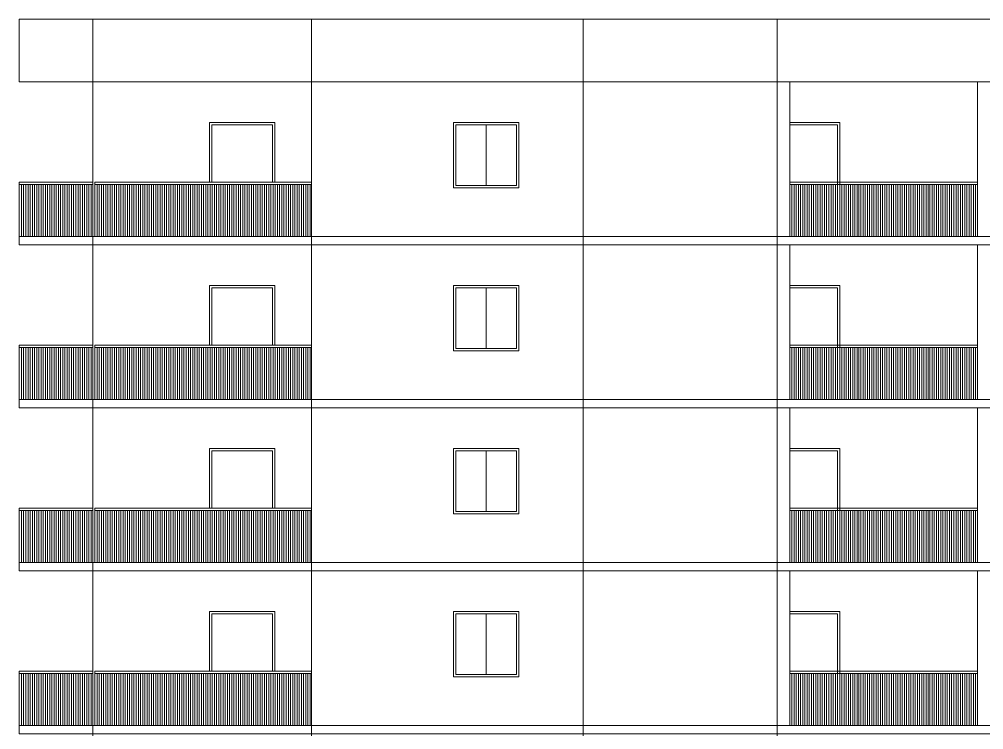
# Model space of a CAD drawing. Header units: inches. Extents: x 1090 to 1325, y 2 to 154.
# Drawn here: x 1099.85 to 1117.6, y 49.9 to 62.97 of the extents above; entities that cross this region are included whole.
import ezdxf

# ---------------------------------------------------------------- set-up
doc = ezdxf.new("R2010")
doc.units = ezdxf.units.IN
doc.header["$MEASUREMENT"] = 0
doc.layers.add('elev 1', color=252, linetype='Continuous', lineweight=9)

msp = doc.modelspace()

# ---------------------------------------------------------------- linework, layer by layer
at = {"layer": 'elev 1'}
for p, q in [((1099.853, 61.971), (1099.853, 62.971)), ((1101.203, 22.971), (1101.203, 62.971)), ((1105.228, 62.971), (1105.228, 22.821)), ((1110.228, 22.971), (1110.228, 62.971)), ((1113.798, 22.971), (1113.798, 62.971)), ((1113.798, 61.821), (1113.798, 58.971)), ((1114.028, 61.821), (1114.028, 58.971)), ((1117.483, 61.821), (1117.483, 58.971)), ((1108.443, 61.031), (1108.443, 59.911)), ((1099.853, 58.971), (1099.853, 59.971)), ((1099.853, 59.971), (1101.203, 59.971)), ((1099.853, 59.931), (1101.203, 59.931)), ((1099.893, 58.971), (1099.893, 59.931)), ((1099.933, 58.971), (1099.933, 59.931)), ((1099.973, 58.971), (1099.973, 59.931)), ((1100.013, 58.971), (1100.013, 59.931)), ((1100.053, 58.971), (1100.053, 59.931)), ((1100.093, 58.971), (1100.093, 59.931)), ((1100.133, 58.971), (1100.133, 59.931)), ((1100.173, 58.971), (1100.173, 59.931)), ((1100.213, 58.971), (1100.213, 59.931)), ((1100.253, 58.971), (1100.253, 59.931)), ((1100.293, 58.971), (1100.293, 59.931)), ((1100.333, 58.971), (1100.333, 59.931)), ((1100.373, 58.971), (1100.373, 59.931)), ((1100.413, 58.971), (1100.413, 59.931)), ((1100.453, 58.971), (1100.453, 59.931)), ((1100.493, 58.971), (1100.493, 59.931)), ((1100.533, 58.971), (1100.533, 59.931)), ((1100.573, 58.971), (1100.573, 59.931)), ((1100.613, 58.971), (1100.613, 59.931)), ((1100.653, 58.971), (1100.653, 59.931)), ((1100.693, 58.971), (1100.693, 59.931)), ((1100.733, 58.971), (1100.733, 59.931)), ((1100.773, 58.971), (1100.773, 59.931)), ((1100.813, 58.971), (1100.813, 59.931)), ((1100.853, 58.971), (1100.853, 59.931)), ((1100.893, 58.971), (1100.893, 59.931)), ((1100.933, 58.971), (1100.933, 59.931)), ((1100.973, 58.971), (1100.973, 59.931)), ((1101.013, 58.971), (1101.013, 59.931)), ((1101.053, 58.971), (1101.053, 59.931)), ((1101.093, 58.971), (1101.093, 59.931)), ((1101.133, 58.971), (1101.133, 59.931)), ((1101.173, 58.971), (1101.173, 59.931)), ((1101.243, 59.971), (1105.228, 59.971)), ((1101.243, 58.971), (1101.243, 59.971)), ((1101.243, 59.931), (1105.228, 59.931)), ((1101.283, 58.971), (1101.283, 59.931)), ((1101.323, 58.971), (1101.323, 59.931)), ((1101.363, 58.971), (1101.363, 59.931)), ((1101.403, 58.971), (1101.403, 59.931)), ((1101.443, 58.971), (1101.443, 59.931)), ((1101.483, 58.971), (1101.483, 59.931)), ((1101.523, 58.971), (1101.523, 59.931)), ((1101.563, 58.971), (1101.563, 59.931)), ((1101.603, 58.971), (1101.603, 59.931)), ((1101.643, 58.971), (1101.643, 59.931)), ((1101.683, 58.971), (1101.683, 59.931)), ((1101.723, 58.971), (1101.723, 59.931)), ((1101.763, 58.971), (1101.763, 59.931)), ((1101.803, 58.971), (1101.803, 59.931)), ((1101.843, 58.971), (1101.843, 59.931)), ((1101.883, 58.971), (1101.883, 59.931)), ((1101.923, 58.971), (1101.923, 59.931)), ((1101.963, 58.971), (1101.963, 59.931)), ((1102.003, 58.971), (1102.003, 59.931)), ((1102.043, 58.971), (1102.043, 59.931)), ((1102.083, 58.971), (1102.083, 59.931)), ((1102.123, 58.971), (1102.123, 59.931)), ((1102.163, 58.971), (1102.163, 59.931)), ((1102.203, 58.971), (1102.203, 59.931)), ((1102.243, 58.971), (1102.243, 59.931)), ((1102.283, 58.971), (1102.283, 59.931)), ((1102.323, 58.971), (1102.323, 59.931)), ((1102.363, 58.971), (1102.363, 59.931)), ((1102.403, 58.971), (1102.403, 59.931)), ((1102.443, 58.971), (1102.443, 59.931)), ((1102.483, 58.971), (1102.483, 59.931)), ((1102.523, 58.971), (1102.523, 59.931)), ((1102.563, 58.971), (1102.563, 59.931)), ((1102.603, 58.971), (1102.603, 59.931)), ((1102.643, 58.971), (1102.643, 59.931)), ((1102.683, 58.971), (1102.683, 59.931)), ((1102.723, 58.971), (1102.723, 59.931)), ((1102.763, 58.971), (1102.763, 59.931)), ((1102.803, 58.971), (1102.803, 59.931)), ((1102.843, 58.971), (1102.843, 59.931)), ((1102.883, 58.971), (1102.883, 59.931)), ((1102.923, 58.971), (1102.923, 59.931)), ((1102.963, 58.971), (1102.963, 59.931)), ((1103.003, 58.971), (1103.003, 59.931)), ((1103.043, 58.971), (1103.043, 59.931)), ((1103.083, 58.971), (1103.083, 59.931)), ((1103.123, 58.971), (1103.123, 59.931)), ((1103.163, 58.971), (1103.163, 59.931)), ((1103.203, 58.971), (1103.203, 59.931)), ((1103.243, 58.971), (1103.243, 59.931)), ((1103.283, 58.971), (1103.283, 59.931)), ((1103.323, 58.971), (1103.323, 59.931)), ((1103.363, 58.971), (1103.363, 59.931)), ((1103.403, 58.971), (1103.403, 59.931)), ((1103.443, 58.971), (1103.443, 59.931)), ((1103.483, 58.971), (1103.483, 59.931)), ((1103.523, 58.971), (1103.523, 59.931)), ((1103.563, 58.971), (1103.563, 59.931)), ((1103.603, 58.971), (1103.603, 59.931)), ((1103.643, 58.971), (1103.643, 59.931)), ((1103.683, 58.971), (1103.683, 59.931)), ((1103.723, 58.971), (1103.723, 59.931)), ((1103.763, 58.971), (1103.763, 59.931)), ((1103.803, 58.971), (1103.803, 59.931)), ((1103.843, 58.971), (1103.843, 59.931)), ((1103.883, 58.971), (1103.883, 59.931)), ((1103.923, 58.971), (1103.923, 59.931)), ((1103.963, 58.971), (1103.963, 59.931)), ((1104.003, 58.971), (1104.003, 59.931)), ((1104.043, 58.971), (1104.043, 59.931)), ((1104.083, 58.971), (1104.083, 59.931)), ((1104.123, 58.971), (1104.123, 59.931)), ((1104.163, 58.971), (1104.163, 59.931)), ((1104.203, 58.971), (1104.203, 59.931)), ((1104.243, 58.971), (1104.243, 59.931)), ((1104.283, 58.971), (1104.283, 59.931)), ((1104.323, 58.971), (1104.323, 59.931)), ((1104.363, 58.971), (1104.363, 59.931)), ((1104.403, 58.971), (1104.403, 59.931)), ((1104.443, 58.971), (1104.443, 59.931)), ((1104.483, 58.971), (1104.483, 59.931)), ((1104.523, 58.971), (1104.523, 59.931)), ((1104.563, 58.971), (1104.563, 59.931)), ((1104.603, 58.971), (1104.603, 59.931)), ((1104.643, 58.971), (1104.643, 59.931)), ((1104.683, 58.971), (1104.683, 59.931)), ((1104.723, 58.971), (1104.723, 59.931)), ((1104.763, 58.971), (1104.763, 59.931)), ((1104.803, 58.971), (1104.803, 59.931)), ((1104.843, 58.971), (1104.843, 59.931)), ((1104.883, 58.971), (1104.883, 59.931)), ((1104.923, 58.971), (1104.923, 59.931)), ((1104.963, 58.971), (1104.963, 59.931)), ((1105.003, 58.971), (1105.003, 59.931)), ((1105.043, 58.971), (1105.043, 59.931)), ((1105.083, 58.971), (1105.083, 59.931)), ((1105.123, 58.971), (1105.123, 59.931)), ((1105.163, 58.971), (1105.163, 59.931)), ((1105.203, 58.971), (1105.203, 59.931)), ((1114.028, 59.971), (1117.483, 59.971)), ((1114.028, 59.931), (1117.483, 59.931)), ((1114.028, 58.971), (1114.028, 59.931)), ((1114.068, 58.971), (1114.068, 59.931)), ((1114.108, 58.971), (1114.108, 59.931)), ((1114.148, 58.971), (1114.148, 59.931)), ((1114.188, 58.971), (1114.188, 59.931)), ((1114.228, 58.971), (1114.228, 59.931)), ((1114.268, 58.971), (1114.268, 59.931)), ((1114.308, 58.971), (1114.308, 59.931)), ((1114.348, 58.971), (1114.348, 59.931)), ((1114.388, 58.971), (1114.388, 59.931)), ((1114.428, 58.971), (1114.428, 59.931)), ((1114.468, 58.971), (1114.468, 59.931)), ((1114.508, 58.971), (1114.508, 59.931)), ((1114.548, 58.971), (1114.548, 59.931)), ((1114.588, 58.971), (1114.588, 59.931)), ((1114.628, 58.971), (1114.628, 59.931)), ((1114.668, 58.971), (1114.668, 59.931)), ((1114.708, 58.971), (1114.708, 59.931)), ((1114.748, 58.971), (1114.748, 59.931)), ((1114.788, 58.971), (1114.788, 59.931)), ((1114.828, 58.971), (1114.828, 59.931)), ((1114.868, 58.971), (1114.868, 59.931)), ((1114.908, 58.971), (1114.908, 59.931)), ((1114.948, 58.971), (1114.948, 59.931)), ((1114.988, 58.971), (1114.988, 59.931)), ((1115.028, 58.971), (1115.028, 59.931)), ((1115.068, 58.971), (1115.068, 59.931)), ((1115.108, 58.971), (1115.108, 59.931)), ((1115.148, 58.971), (1115.148, 59.931)), ((1115.188, 58.971), (1115.188, 59.931)), ((1115.228, 58.971), (1115.228, 59.931)), ((1115.268, 58.971), (1115.268, 59.931)), ((1115.298, 58.971), (1115.298, 59.931)), ((1115.338, 58.971), (1115.338, 59.931)), ((1115.378, 58.971), (1115.378, 59.931)), ((1115.418, 58.971), (1115.418, 59.931)), ((1115.458, 58.971), (1115.458, 59.931)), ((1115.498, 58.971), (1115.498, 59.931)), ((1115.538, 58.971), (1115.538, 59.931)), ((1115.578, 58.971), (1115.578, 59.931)), ((1115.618, 58.971), (1115.618, 59.931)), ((1115.658, 58.971), (1115.658, 59.931)), ((1115.698, 58.971), (1115.698, 59.931)), ((1115.738, 58.971), (1115.738, 59.931)), ((1115.778, 58.971), (1115.778, 59.931)), ((1115.818, 58.971), (1115.818, 59.931)), ((1115.858, 58.971), (1115.858, 59.931)), ((1115.898, 58.971), (1115.898, 59.931)), ((1115.938, 58.971), (1115.938, 59.931)), ((1115.978, 58.971), (1115.978, 59.931)), ((1116.018, 58.971), (1116.018, 59.931)), ((1116.058, 58.971), (1116.058, 59.931)), ((1116.098, 58.971), (1116.098, 59.931)), ((1116.138, 58.971), (1116.138, 59.931)), ((1116.178, 58.971), (1116.178, 59.931)), ((1116.218, 58.971), (1116.218, 59.931)), ((1116.258, 58.971), (1116.258, 59.931)), ((1116.298, 58.971), (1116.298, 59.931)), ((1116.338, 58.971), (1116.338, 59.931)), ((1116.378, 58.971), (1116.378, 59.931)), ((1116.418, 58.971), (1116.418, 59.931)), ((1116.458, 58.971), (1116.458, 59.931)), ((1116.498, 58.971), (1116.498, 59.931)), ((1116.538, 58.971), (1116.538, 59.931)), ((1116.578, 58.971), (1116.578, 59.931)), ((1116.608, 58.971), (1116.608, 59.931)), ((1116.648, 58.971), (1116.648, 59.931)), ((1116.688, 58.971), (1116.688, 59.931)), ((1116.728, 58.971), (1116.728, 59.931)), ((1116.768, 58.971), (1116.768, 59.931)), ((1116.808, 58.971), (1116.808, 59.931)), ((1116.848, 58.971), (1116.848, 59.931)), ((1116.888, 58.971), (1116.888, 59.931)), ((1116.928, 58.971), (1116.928, 59.931)), ((1116.968, 58.971), (1116.968, 59.931)), ((1117.008, 58.971), (1117.008, 59.931)), ((1117.048, 58.971), (1117.048, 59.931)), ((1117.088, 58.971), (1117.088, 59.931)), ((1117.128, 58.971), (1117.128, 59.931)), ((1117.168, 58.971), (1117.168, 59.931)), ((1117.208, 58.971), (1117.208, 59.931)), ((1117.248, 58.971), (1117.248, 59.931)), ((1117.288, 58.971), (1117.288, 59.931)), ((1117.328, 58.971), (1117.328, 59.931)), ((1117.368, 58.971), (1117.368, 59.931)), ((1117.408, 58.971), (1117.408, 59.931)), ((1117.448, 58.971), (1117.448, 59.931)), ((1099.853, 58.971), (1133.238, 58.971)), ((1113.798, 58.821), (1113.798, 55.971)), ((1114.028, 58.821), (1114.028, 55.971)), ((1117.483, 58.821), (1117.483, 55.971)), ((1108.443, 58.031), (1108.443, 56.911)), ((1099.853, 55.971), (1099.853, 56.971)), ((1099.853, 56.971), (1101.203, 56.971)), ((1101.243, 56.971), (1105.228, 56.971)), ((1101.243, 55.971), (1101.243, 56.971)), ((1114.028, 56.971), (1117.483, 56.971)), ((1099.853, 56.931), (1101.203, 56.931)), ((1099.893, 55.971), (1099.893, 56.931)), ((1099.933, 55.971), (1099.933, 56.931)), ((1099.973, 55.971), (1099.973, 56.931)), ((1100.013, 55.971), (1100.013, 56.931)), ((1100.053, 55.971), (1100.053, 56.931)), ((1100.093, 55.971), (1100.093, 56.931)), ((1100.133, 55.971), (1100.133, 56.931)), ((1100.173, 55.971), (1100.173, 56.931)), ((1100.213, 55.971), (1100.213, 56.931)), ((1100.253, 55.971), (1100.253, 56.931)), ((1100.293, 55.971), (1100.293, 56.931)), ((1100.333, 55.971), (1100.333, 56.931)), ((1100.373, 55.971), (1100.373, 56.931)), ((1100.413, 55.971), (1100.413, 56.931)), ((1100.453, 55.971), (1100.453, 56.931)), ((1100.493, 55.971), (1100.493, 56.931)), ((1100.533, 55.971), (1100.533, 56.931)), ((1100.573, 55.971), (1100.573, 56.931)), ((1100.613, 55.971), (1100.613, 56.931)), ((1100.653, 55.971), (1100.653, 56.931)), ((1100.693, 55.971), (1100.693, 56.931)), ((1100.733, 55.971), (1100.733, 56.931)), ((1100.773, 55.971), (1100.773, 56.931)), ((1100.813, 55.971), (1100.813, 56.931)), ((1100.853, 55.971), (1100.853, 56.931)), ((1100.893, 55.971), (1100.893, 56.931)), ((1100.933, 55.971), (1100.933, 56.931)), ((1100.973, 55.971), (1100.973, 56.931)), ((1101.013, 55.971), (1101.013, 56.931)), ((1101.053, 55.971), (1101.053, 56.931)), ((1101.093, 55.971), (1101.093, 56.931)), ((1101.133, 55.971), (1101.133, 56.931)), ((1101.173, 55.971), (1101.173, 56.931)), ((1101.243, 56.931), (1105.228, 56.931)), ((1101.283, 55.971), (1101.283, 56.931)), ((1101.323, 55.971), (1101.323, 56.931)), ((1101.363, 55.971), (1101.363, 56.931)), ((1101.403, 55.971), (1101.403, 56.931)), ((1101.443, 55.971), (1101.443, 56.931)), ((1101.483, 55.971), (1101.483, 56.931)), ((1101.523, 55.971), (1101.523, 56.931)), ((1101.563, 55.971), (1101.563, 56.931)), ((1101.603, 55.971), (1101.603, 56.931)), ((1101.643, 55.971), (1101.643, 56.931)), ((1101.683, 55.971), (1101.683, 56.931)), ((1101.723, 55.971), (1101.723, 56.931)), ((1101.763, 55.971), (1101.763, 56.931)), ((1101.803, 55.971), (1101.803, 56.931)), ((1101.843, 55.971), (1101.843, 56.931)), ((1101.883, 55.971), (1101.883, 56.931)), ((1101.923, 55.971), (1101.923, 56.931)), ((1101.963, 55.971), (1101.963, 56.931)), ((1102.003, 55.971), (1102.003, 56.931)), ((1102.043, 55.971), (1102.043, 56.931)), ((1102.083, 55.971), (1102.083, 56.931)), ((1102.123, 55.971), (1102.123, 56.931)), ((1102.163, 55.971), (1102.163, 56.931)), ((1102.203, 55.971), (1102.203, 56.931)), ((1102.243, 55.971), (1102.243, 56.931)), ((1102.283, 55.971), (1102.283, 56.931)), ((1102.323, 55.971), (1102.323, 56.931)), ((1102.363, 55.971), (1102.363, 56.931)), ((1102.403, 55.971), (1102.403, 56.931)), ((1102.443, 55.971), (1102.443, 56.931)), ((1102.483, 55.971), (1102.483, 56.931)), ((1102.523, 55.971), (1102.523, 56.931)), ((1102.563, 55.971), (1102.563, 56.931)), ((1102.603, 55.971), (1102.603, 56.931)), ((1102.643, 55.971), (1102.643, 56.931)), ((1102.683, 55.971), (1102.683, 56.931)), ((1102.723, 55.971), (1102.723, 56.931)), ((1102.763, 55.971), (1102.763, 56.931)), ((1102.803, 55.971), (1102.803, 56.931)), ((1102.843, 55.971), (1102.843, 56.931)), ((1102.883, 55.971), (1102.883, 56.931)), ((1102.923, 55.971), (1102.923, 56.931)), ((1102.963, 55.971), (1102.963, 56.931)), ((1103.003, 55.971), (1103.003, 56.931)), ((1103.043, 55.971), (1103.043, 56.931)), ((1103.083, 55.971), (1103.083, 56.931)), ((1103.123, 55.971), (1103.123, 56.931)), ((1103.163, 55.971), (1103.163, 56.931)), ((1103.203, 55.971), (1103.203, 56.931)), ((1103.243, 55.971), (1103.243, 56.931)), ((1103.283, 55.971), (1103.283, 56.931)), ((1103.323, 55.971), (1103.323, 56.931)), ((1103.363, 55.971), (1103.363, 56.931)), ((1103.403, 55.971), (1103.403, 56.931)), ((1103.443, 55.971), (1103.443, 56.931)), ((1103.483, 55.971), (1103.483, 56.931)), ((1103.523, 55.971), (1103.523, 56.931)), ((1103.563, 55.971), (1103.563, 56.931)), ((1103.603, 55.971), (1103.603, 56.931)), ((1103.643, 55.971), (1103.643, 56.931)), ((1103.683, 55.971), (1103.683, 56.931)), ((1103.723, 55.971), (1103.723, 56.931)), ((1103.763, 55.971), (1103.763, 56.931)), ((1103.803, 55.971), (1103.803, 56.931)), ((1103.843, 55.971), (1103.843, 56.931)), ((1103.883, 55.971), (1103.883, 56.931)), ((1103.923, 55.971), (1103.923, 56.931)), ((1103.963, 55.971), (1103.963, 56.931)), ((1104.003, 55.971), (1104.003, 56.931)), ((1104.043, 55.971), (1104.043, 56.931)), ((1104.083, 55.971), (1104.083, 56.931)), ((1104.123, 55.971), (1104.123, 56.931)), ((1104.163, 55.971), (1104.163, 56.931)), ((1104.203, 55.971), (1104.203, 56.931)), ((1104.243, 55.971), (1104.243, 56.931)), ((1104.283, 55.971), (1104.283, 56.931)), ((1104.323, 55.971), (1104.323, 56.931)), ((1104.363, 55.971), (1104.363, 56.931)), ((1104.403, 55.971), (1104.403, 56.931)), ((1104.443, 55.971), (1104.443, 56.931)), ((1104.483, 55.971), (1104.483, 56.931)), ((1104.523, 55.971), (1104.523, 56.931)), ((1104.563, 55.971), (1104.563, 56.931)), ((1104.603, 55.971), (1104.603, 56.931)), ((1104.643, 55.971), (1104.643, 56.931)), ((1104.683, 55.971), (1104.683, 56.931)), ((1104.723, 55.971), (1104.723, 56.931)), ((1104.763, 55.971), (1104.763, 56.931)), ((1104.803, 55.971), (1104.803, 56.931)), ((1104.843, 55.971), (1104.843, 56.931)), ((1104.883, 55.971), (1104.883, 56.931)), ((1104.923, 55.971), (1104.923, 56.931)), ((1104.963, 55.971), (1104.963, 56.931)), ((1105.003, 55.971), (1105.003, 56.931)), ((1105.043, 55.971), (1105.043, 56.931)), ((1105.083, 55.971), (1105.083, 56.931)), ((1105.123, 55.971), (1105.123, 56.931)), ((1105.163, 55.971), (1105.163, 56.931)), ((1105.203, 55.971), (1105.203, 56.931)), ((1114.028, 56.931), (1117.483, 56.931)), ((1114.028, 55.971), (1114.028, 56.931)), ((1114.068, 55.971), (1114.068, 56.931)), ((1114.108, 55.971), (1114.108, 56.931)), ((1114.148, 55.971), (1114.148, 56.931)), ((1114.188, 55.971), (1114.188, 56.931)), ((1114.228, 55.971), (1114.228, 56.931)), ((1114.268, 55.971), (1114.268, 56.931)), ((1114.308, 55.971), (1114.308, 56.931)), ((1114.348, 55.971), (1114.348, 56.931)), ((1114.388, 55.971), (1114.388, 56.931)), ((1114.428, 55.971), (1114.428, 56.931)), ((1114.468, 55.971), (1114.468, 56.931)), ((1114.508, 55.971), (1114.508, 56.931)), ((1114.548, 55.971), (1114.548, 56.931)), ((1114.588, 55.971), (1114.588, 56.931)), ((1114.628, 55.971), (1114.628, 56.931)), ((1114.668, 55.971), (1114.668, 56.931)), ((1114.708, 55.971), (1114.708, 56.931)), ((1114.748, 55.971), (1114.748, 56.931)), ((1114.788, 55.971), (1114.788, 56.931)), ((1114.828, 55.971), (1114.828, 56.931)), ((1114.868, 55.971), (1114.868, 56.931)), ((1114.908, 55.971), (1114.908, 56.931)), ((1114.948, 55.971), (1114.948, 56.931)), ((1114.988, 55.971), (1114.988, 56.931)), ((1115.028, 55.971), (1115.028, 56.931)), ((1115.068, 55.971), (1115.068, 56.931)), ((1115.108, 55.971), (1115.108, 56.931)), ((1115.148, 55.971), (1115.148, 56.931)), ((1115.188, 55.971), (1115.188, 56.931)), ((1115.228, 55.971), (1115.228, 56.931)), ((1115.268, 55.971), (1115.268, 56.931)), ((1115.298, 55.971), (1115.298, 56.931)), ((1115.338, 55.971), (1115.338, 56.931)), ((1115.378, 55.971), (1115.378, 56.931)), ((1115.418, 55.971), (1115.418, 56.931)), ((1115.458, 55.971), (1115.458, 56.931)), ((1115.498, 55.971), (1115.498, 56.931)), ((1115.538, 55.971), (1115.538, 56.931)), ((1115.578, 55.971), (1115.578, 56.931)), ((1115.618, 55.971), (1115.618, 56.931)), ((1115.658, 55.971), (1115.658, 56.931)), ((1115.698, 55.971), (1115.698, 56.931)), ((1115.738, 55.971), (1115.738, 56.931)), ((1115.778, 55.971), (1115.778, 56.931)), ((1115.818, 55.971), (1115.818, 56.931)), ((1115.858, 55.971), (1115.858, 56.931)), ((1115.898, 55.971), (1115.898, 56.931)), ((1115.938, 55.971), (1115.938, 56.931)), ((1115.978, 55.971), (1115.978, 56.931)), ((1116.018, 55.971), (1116.018, 56.931)), ((1116.058, 55.971), (1116.058, 56.931)), ((1116.098, 55.971), (1116.098, 56.931)), ((1116.138, 55.971), (1116.138, 56.931)), ((1116.178, 55.971), (1116.178, 56.931)), ((1116.218, 55.971), (1116.218, 56.931)), ((1116.258, 55.971), (1116.258, 56.931)), ((1116.298, 55.971), (1116.298, 56.931)), ((1116.338, 55.971), (1116.338, 56.931)), ((1116.378, 55.971), (1116.378, 56.931)), ((1116.418, 55.971), (1116.418, 56.931)), ((1116.458, 55.971), (1116.458, 56.931)), ((1116.498, 55.971), (1116.498, 56.931)), ((1116.538, 55.971), (1116.538, 56.931)), ((1116.578, 55.971), (1116.578, 56.931)), ((1116.608, 55.971), (1116.608, 56.931)), ((1116.648, 55.971), (1116.648, 56.931)), ((1116.688, 55.971), (1116.688, 56.931)), ((1116.728, 55.971), (1116.728, 56.931)), ((1116.768, 55.971), (1116.768, 56.931)), ((1116.808, 55.971), (1116.808, 56.931)), ((1116.848, 55.971), (1116.848, 56.931)), ((1116.888, 55.971), (1116.888, 56.931)), ((1116.928, 55.971), (1116.928, 56.931)), ((1116.968, 55.971), (1116.968, 56.931)), ((1117.008, 55.971), (1117.008, 56.931)), ((1117.048, 55.971), (1117.048, 56.931)), ((1117.088, 55.971), (1117.088, 56.931)), ((1117.128, 55.971), (1117.128, 56.931)), ((1117.168, 55.971), (1117.168, 56.931)), ((1117.208, 55.971), (1117.208, 56.931)), ((1117.248, 55.971), (1117.248, 56.931)), ((1117.288, 55.971), (1117.288, 56.931)), ((1117.328, 55.971), (1117.328, 56.931)), ((1117.368, 55.971), (1117.368, 56.931)), ((1117.408, 55.971), (1117.408, 56.931)), ((1117.448, 55.971), (1117.448, 56.931)), ((1099.853, 55.971), (1133.238, 55.971)), ((1113.798, 55.821), (1113.798, 52.971)), ((1114.028, 55.821), (1114.028, 52.971)), ((1117.483, 55.821), (1117.483, 52.971)), ((1108.443, 55.031), (1108.443, 53.911)), ((1099.853, 52.971), (1099.853, 53.971)), ((1099.853, 53.971), (1101.203, 53.971)), ((1101.243, 53.971), (1105.228, 53.971)), ((1101.243, 52.971), (1101.243, 53.971)), ((1114.028, 53.971), (1117.483, 53.971)), ((1099.853, 53.931), (1101.203, 53.931)), ((1099.893, 52.971), (1099.893, 53.931)), ((1099.933, 52.971), (1099.933, 53.931)), ((1099.973, 52.971), (1099.973, 53.931)), ((1100.013, 52.971), (1100.013, 53.931)), ((1100.053, 52.971), (1100.053, 53.931)), ((1100.093, 52.971), (1100.093, 53.931)), ((1100.133, 52.971), (1100.133, 53.931)), ((1100.173, 52.971), (1100.173, 53.931)), ((1100.213, 52.971), (1100.213, 53.931)), ((1100.253, 52.971), (1100.253, 53.931)), ((1100.293, 52.971), (1100.293, 53.931)), ((1100.333, 52.971), (1100.333, 53.931)), ((1100.373, 52.971), (1100.373, 53.931)), ((1100.413, 52.971), (1100.413, 53.931)), ((1100.453, 52.971), (1100.453, 53.931)), ((1100.493, 52.971), (1100.493, 53.931)), ((1100.533, 52.971), (1100.533, 53.931)), ((1100.573, 52.971), (1100.573, 53.931)), ((1100.613, 52.971), (1100.613, 53.931)), ((1100.653, 52.971), (1100.653, 53.931)), ((1100.693, 52.971), (1100.693, 53.931)), ((1100.733, 52.971), (1100.733, 53.931)), ((1100.773, 52.971), (1100.773, 53.931)), ((1100.813, 52.971), (1100.813, 53.931)), ((1100.853, 52.971), (1100.853, 53.931)), ((1100.893, 52.971), (1100.893, 53.931)), ((1100.933, 52.971), (1100.933, 53.931)), ((1100.973, 52.971), (1100.973, 53.931)), ((1101.013, 52.971), (1101.013, 53.931)), ((1101.053, 52.971), (1101.053, 53.931)), ((1101.093, 52.971), (1101.093, 53.931)), ((1101.133, 52.971), (1101.133, 53.931)), ((1101.173, 52.971), (1101.173, 53.931)), ((1101.243, 53.931), (1105.228, 53.931)), ((1101.283, 52.971), (1101.283, 53.931)), ((1101.323, 52.971), (1101.323, 53.931)), ((1101.363, 52.971), (1101.363, 53.931)), ((1101.403, 52.971), (1101.403, 53.931)), ((1101.443, 52.971), (1101.443, 53.931)), ((1101.483, 52.971), (1101.483, 53.931)), ((1101.523, 52.971), (1101.523, 53.931)), ((1101.563, 52.971), (1101.563, 53.931)), ((1101.603, 52.971), (1101.603, 53.931)), ((1101.643, 52.971), (1101.643, 53.931)), ((1101.683, 52.971), (1101.683, 53.931)), ((1101.723, 52.971), (1101.723, 53.931)), ((1101.763, 52.971), (1101.763, 53.931)), ((1101.803, 52.971), (1101.803, 53.931)), ((1101.843, 52.971), (1101.843, 53.931)), ((1101.883, 52.971), (1101.883, 53.931)), ((1101.923, 52.971), (1101.923, 53.931)), ((1101.963, 52.971), (1101.963, 53.931)), ((1102.003, 52.971), (1102.003, 53.931)), ((1102.043, 52.971), (1102.043, 53.931)), ((1102.083, 52.971), (1102.083, 53.931)), ((1102.123, 52.971), (1102.123, 53.931)), ((1102.163, 52.971), (1102.163, 53.931)), ((1102.203, 52.971), (1102.203, 53.931)), ((1102.243, 52.971), (1102.243, 53.931)), ((1102.283, 52.971), (1102.283, 53.931)), ((1102.323, 52.971), (1102.323, 53.931)), ((1102.363, 52.971), (1102.363, 53.931)), ((1102.403, 52.971), (1102.403, 53.931)), ((1102.443, 52.971), (1102.443, 53.931)), ((1102.483, 52.971), (1102.483, 53.931)), ((1102.523, 52.971), (1102.523, 53.931)), ((1102.563, 52.971), (1102.563, 53.931)), ((1102.603, 52.971), (1102.603, 53.931)), ((1102.643, 52.971), (1102.643, 53.931)), ((1102.683, 52.971), (1102.683, 53.931)), ((1102.723, 52.971), (1102.723, 53.931)), ((1102.763, 52.971), (1102.763, 53.931)), ((1102.803, 52.971), (1102.803, 53.931)), ((1102.843, 52.971), (1102.843, 53.931)), ((1102.883, 52.971), (1102.883, 53.931)), ((1102.923, 52.971), (1102.923, 53.931)), ((1102.963, 52.971), (1102.963, 53.931)), ((1103.003, 52.971), (1103.003, 53.931)), ((1103.043, 52.971), (1103.043, 53.931)), ((1103.083, 52.971), (1103.083, 53.931)), ((1103.123, 52.971), (1103.123, 53.931)), ((1103.163, 52.971), (1103.163, 53.931)), ((1103.203, 52.971), (1103.203, 53.931)), ((1103.243, 52.971), (1103.243, 53.931)), ((1103.283, 52.971), (1103.283, 53.931)), ((1103.323, 52.971), (1103.323, 53.931)), ((1103.363, 52.971), (1103.363, 53.931)), ((1103.403, 52.971), (1103.403, 53.931)), ((1103.443, 52.971), (1103.443, 53.931)), ((1103.483, 52.971), (1103.483, 53.931)), ((1103.523, 52.971), (1103.523, 53.931)), ((1103.563, 52.971), (1103.563, 53.931)), ((1103.603, 52.971), (1103.603, 53.931)), ((1103.643, 52.971), (1103.643, 53.931)), ((1103.683, 52.971), (1103.683, 53.931)), ((1103.723, 52.971), (1103.723, 53.931)), ((1103.763, 52.971), (1103.763, 53.931)), ((1103.803, 52.971), (1103.803, 53.931)), ((1103.843, 52.971), (1103.843, 53.931)), ((1103.883, 52.971), (1103.883, 53.931)), ((1103.923, 52.971), (1103.923, 53.931)), ((1103.963, 52.971), (1103.963, 53.931)), ((1104.003, 52.971), (1104.003, 53.931)), ((1104.043, 52.971), (1104.043, 53.931)), ((1104.083, 52.971), (1104.083, 53.931)), ((1104.123, 52.971), (1104.123, 53.931)), ((1104.163, 52.971), (1104.163, 53.931)), ((1104.203, 52.971), (1104.203, 53.931)), ((1104.243, 52.971), (1104.243, 53.931)), ((1104.283, 52.971), (1104.283, 53.931)), ((1104.323, 52.971), (1104.323, 53.931)), ((1104.363, 52.971), (1104.363, 53.931)), ((1104.403, 52.971), (1104.403, 53.931)), ((1104.443, 52.971), (1104.443, 53.931)), ((1104.483, 52.971), (1104.483, 53.931)), ((1104.523, 52.971), (1104.523, 53.931)), ((1104.563, 52.971), (1104.563, 53.931)), ((1104.603, 52.971), (1104.603, 53.931)), ((1104.643, 52.971), (1104.643, 53.931)), ((1104.683, 52.971), (1104.683, 53.931)), ((1104.723, 52.971), (1104.723, 53.931)), ((1104.763, 52.971), (1104.763, 53.931)), ((1104.803, 52.971), (1104.803, 53.931)), ((1104.843, 52.971), (1104.843, 53.931)), ((1104.883, 52.971), (1104.883, 53.931)), ((1104.923, 52.971), (1104.923, 53.931)), ((1104.963, 52.971), (1104.963, 53.931)), ((1105.003, 52.971), (1105.003, 53.931)), ((1105.043, 52.971), (1105.043, 53.931)), ((1105.083, 52.971), (1105.083, 53.931)), ((1105.123, 52.971), (1105.123, 53.931)), ((1105.163, 52.971), (1105.163, 53.931)), ((1105.203, 52.971), (1105.203, 53.931)), ((1114.028, 53.931), (1117.483, 53.931)), ((1114.028, 52.971), (1114.028, 53.931)), ((1114.068, 52.971), (1114.068, 53.931)), ((1114.108, 52.971), (1114.108, 53.931)), ((1114.148, 52.971), (1114.148, 53.931)), ((1114.188, 52.971), (1114.188, 53.931)), ((1114.228, 52.971), (1114.228, 53.931)), ((1114.268, 52.971), (1114.268, 53.931)), ((1114.308, 52.971), (1114.308, 53.931)), ((1114.348, 52.971), (1114.348, 53.931)), ((1114.388, 52.971), (1114.388, 53.931)), ((1114.428, 52.971), (1114.428, 53.931)), ((1114.468, 52.971), (1114.468, 53.931)), ((1114.508, 52.971), (1114.508, 53.931)), ((1114.548, 52.971), (1114.548, 53.931)), ((1114.588, 52.971), (1114.588, 53.931)), ((1114.628, 52.971), (1114.628, 53.931)), ((1114.668, 52.971), (1114.668, 53.931)), ((1114.708, 52.971), (1114.708, 53.931)), ((1114.748, 52.971), (1114.748, 53.931)), ((1114.788, 52.971), (1114.788, 53.931)), ((1114.828, 52.971), (1114.828, 53.931)), ((1114.868, 52.971), (1114.868, 53.931)), ((1114.908, 52.971), (1114.908, 53.931)), ((1114.948, 52.971), (1114.948, 53.931)), ((1114.988, 52.971), (1114.988, 53.931)), ((1115.028, 52.971), (1115.028, 53.931)), ((1115.068, 52.971), (1115.068, 53.931)), ((1115.108, 52.971), (1115.108, 53.931)), ((1115.148, 52.971), (1115.148, 53.931)), ((1115.188, 52.971), (1115.188, 53.931)), ((1115.228, 52.971), (1115.228, 53.931)), ((1115.268, 52.971), (1115.268, 53.931)), ((1115.298, 52.971), (1115.298, 53.931)), ((1115.338, 52.971), (1115.338, 53.931)), ((1115.378, 52.971), (1115.378, 53.931)), ((1115.418, 52.971), (1115.418, 53.931)), ((1115.458, 52.971), (1115.458, 53.931)), ((1115.498, 52.971), (1115.498, 53.931)), ((1115.538, 52.971), (1115.538, 53.931)), ((1115.578, 52.971), (1115.578, 53.931)), ((1115.618, 52.971), (1115.618, 53.931)), ((1115.658, 52.971), (1115.658, 53.931)), ((1115.698, 52.971), (1115.698, 53.931)), ((1115.738, 52.971), (1115.738, 53.931)), ((1115.778, 52.971), (1115.778, 53.931)), ((1115.818, 52.971), (1115.818, 53.931)), ((1115.858, 52.971), (1115.858, 53.931)), ((1115.898, 52.971), (1115.898, 53.931)), ((1115.938, 52.971), (1115.938, 53.931)), ((1115.978, 52.971), (1115.978, 53.931)), ((1116.018, 52.971), (1116.018, 53.931)), ((1116.058, 52.971), (1116.058, 53.931)), ((1116.098, 52.971), (1116.098, 53.931)), ((1116.138, 52.971), (1116.138, 53.931)), ((1116.178, 52.971), (1116.178, 53.931)), ((1116.218, 52.971), (1116.218, 53.931)), ((1116.258, 52.971), (1116.258, 53.931)), ((1116.298, 52.971), (1116.298, 53.931)), ((1116.338, 52.971), (1116.338, 53.931)), ((1116.378, 52.971), (1116.378, 53.931)), ((1116.418, 52.971), (1116.418, 53.931)), ((1116.458, 52.971), (1116.458, 53.931)), ((1116.498, 52.971), (1116.498, 53.931)), ((1116.538, 52.971), (1116.538, 53.931)), ((1116.578, 52.971), (1116.578, 53.931)), ((1116.608, 52.971), (1116.608, 53.931)), ((1116.648, 52.971), (1116.648, 53.931)), ((1116.688, 52.971), (1116.688, 53.931)), ((1116.728, 52.971), (1116.728, 53.931)), ((1116.768, 52.971), (1116.768, 53.931)), ((1116.808, 52.971), (1116.808, 53.931)), ((1116.848, 52.971), (1116.848, 53.931)), ((1116.888, 52.971), (1116.888, 53.931)), ((1116.928, 52.971), (1116.928, 53.931)), ((1116.968, 52.971), (1116.968, 53.931)), ((1117.008, 52.971), (1117.008, 53.931)), ((1117.048, 52.971), (1117.048, 53.931)), ((1117.088, 52.971), (1117.088, 53.931)), ((1117.128, 52.971), (1117.128, 53.931)), ((1117.168, 52.971), (1117.168, 53.931)), ((1117.208, 52.971), (1117.208, 53.931)), ((1117.248, 52.971), (1117.248, 53.931)), ((1117.288, 52.971), (1117.288, 53.931)), ((1117.328, 52.971), (1117.328, 53.931)), ((1117.368, 52.971), (1117.368, 53.931)), ((1117.408, 52.971), (1117.408, 53.931)), ((1117.448, 52.971), (1117.448, 53.931)), ((1099.853, 52.971), (1133.238, 52.971)), ((1113.798, 52.821), (1113.798, 49.971)), ((1114.028, 52.821), (1114.028, 49.971)), ((1117.483, 52.821), (1117.483, 49.971)), ((1108.443, 52.031), (1108.443, 50.911)), ((1099.853, 49.971), (1099.853, 50.971)), ((1099.853, 50.971), (1101.203, 50.971)), ((1099.853, 50.931), (1101.203, 50.931)), ((1099.893, 49.971), (1099.893, 50.931)), ((1099.933, 49.971), (1099.933, 50.931)), ((1099.973, 49.971), (1099.973, 50.931)), ((1100.013, 49.971), (1100.013, 50.931)), ((1100.053, 49.971), (1100.053, 50.931)), ((1100.093, 49.971), (1100.093, 50.931)), ((1100.133, 49.971), (1100.133, 50.931)), ((1100.173, 49.971), (1100.173, 50.931)), ((1100.213, 49.971), (1100.213, 50.931)), ((1100.253, 49.971), (1100.253, 50.931)), ((1100.293, 49.971), (1100.293, 50.931)), ((1100.333, 49.971), (1100.333, 50.931)), ((1100.373, 49.971), (1100.373, 50.931)), ((1100.413, 49.971), (1100.413, 50.931)), ((1100.453, 49.971), (1100.453, 50.931)), ((1100.493, 49.971), (1100.493, 50.931)), ((1100.533, 49.971), (1100.533, 50.931)), ((1100.573, 49.971), (1100.573, 50.931)), ((1100.613, 49.971), (1100.613, 50.931)), ((1100.653, 49.971), (1100.653, 50.931)), ((1100.693, 49.971), (1100.693, 50.931)), ((1100.733, 49.971), (1100.733, 50.931)), ((1100.773, 49.971), (1100.773, 50.931)), ((1100.813, 49.971), (1100.813, 50.931)), ((1100.853, 49.971), (1100.853, 50.931)), ((1100.893, 49.971), (1100.893, 50.931)), ((1100.933, 49.971), (1100.933, 50.931)), ((1100.973, 49.971), (1100.973, 50.931)), ((1101.013, 49.971), (1101.013, 50.931)), ((1101.053, 49.971), (1101.053, 50.931)), ((1101.093, 49.971), (1101.093, 50.931)), ((1101.133, 49.971), (1101.133, 50.931)), ((1101.173, 49.971), (1101.173, 50.931)), ((1101.243, 50.971), (1105.228, 50.971)), ((1101.243, 49.971), (1101.243, 50.971)), ((1101.243, 50.931), (1105.228, 50.931)), ((1101.283, 49.971), (1101.283, 50.931)), ((1101.323, 49.971), (1101.323, 50.931)), ((1101.363, 49.971), (1101.363, 50.931)), ((1101.403, 49.971), (1101.403, 50.931)), ((1101.443, 49.971), (1101.443, 50.931)), ((1101.483, 49.971), (1101.483, 50.931)), ((1101.523, 49.971), (1101.523, 50.931)), ((1101.563, 49.971), (1101.563, 50.931)), ((1101.603, 49.971), (1101.603, 50.931)), ((1101.643, 49.971), (1101.643, 50.931)), ((1101.683, 49.971), (1101.683, 50.931)), ((1101.723, 49.971), (1101.723, 50.931)), ((1101.763, 49.971), (1101.763, 50.931)), ((1101.803, 49.971), (1101.803, 50.931)), ((1101.843, 49.971), (1101.843, 50.931)), ((1101.883, 49.971), (1101.883, 50.931)), ((1101.923, 49.971), (1101.923, 50.931)), ((1101.963, 49.971), (1101.963, 50.931)), ((1102.003, 49.971), (1102.003, 50.931)), ((1102.043, 49.971), (1102.043, 50.931)), ((1102.083, 49.971), (1102.083, 50.931)), ((1102.123, 49.971), (1102.123, 50.931)), ((1102.163, 49.971), (1102.163, 50.931)), ((1102.203, 49.971), (1102.203, 50.931)), ((1102.243, 49.971), (1102.243, 50.931)), ((1102.283, 49.971), (1102.283, 50.931)), ((1102.323, 49.971), (1102.323, 50.931)), ((1102.363, 49.971), (1102.363, 50.931)), ((1102.403, 49.971), (1102.403, 50.931)), ((1102.443, 49.971), (1102.443, 50.931)), ((1102.483, 49.971), (1102.483, 50.931)), ((1102.523, 49.971), (1102.523, 50.931)), ((1102.563, 49.971), (1102.563, 50.931)), ((1102.603, 49.971), (1102.603, 50.931)), ((1102.643, 49.971), (1102.643, 50.931)), ((1102.683, 49.971), (1102.683, 50.931)), ((1102.723, 49.971), (1102.723, 50.931)), ((1102.763, 49.971), (1102.763, 50.931)), ((1102.803, 49.971), (1102.803, 50.931)), ((1102.843, 49.971), (1102.843, 50.931)), ((1102.883, 49.971), (1102.883, 50.931)), ((1102.923, 49.971), (1102.923, 50.931)), ((1102.963, 49.971), (1102.963, 50.931)), ((1103.003, 49.971), (1103.003, 50.931)), ((1103.043, 49.971), (1103.043, 50.931)), ((1103.083, 49.971), (1103.083, 50.931)), ((1103.123, 49.971), (1103.123, 50.931)), ((1103.163, 49.971), (1103.163, 50.931)), ((1103.203, 49.971), (1103.203, 50.931)), ((1103.243, 49.971), (1103.243, 50.931)), ((1103.283, 49.971), (1103.283, 50.931)), ((1103.323, 49.971), (1103.323, 50.931)), ((1103.363, 49.971), (1103.363, 50.931)), ((1103.403, 49.971), (1103.403, 50.931)), ((1103.443, 49.971), (1103.443, 50.931)), ((1103.483, 49.971), (1103.483, 50.931)), ((1103.523, 49.971), (1103.523, 50.931)), ((1103.563, 49.971), (1103.563, 50.931)), ((1103.603, 49.971), (1103.603, 50.931)), ((1103.643, 49.971), (1103.643, 50.931)), ((1103.683, 49.971), (1103.683, 50.931)), ((1103.723, 49.971), (1103.723, 50.931)), ((1103.763, 49.971), (1103.763, 50.931)), ((1103.803, 49.971), (1103.803, 50.931)), ((1103.843, 49.971), (1103.843, 50.931)), ((1103.883, 49.971), (1103.883, 50.931)), ((1103.923, 49.971), (1103.923, 50.931)), ((1103.963, 49.971), (1103.963, 50.931)), ((1104.003, 49.971), (1104.003, 50.931)), ((1104.043, 49.971), (1104.043, 50.931)), ((1104.083, 49.971), (1104.083, 50.931)), ((1104.123, 49.971), (1104.123, 50.931)), ((1104.163, 49.971), (1104.163, 50.931)), ((1104.203, 49.971), (1104.203, 50.931)), ((1104.243, 49.971), (1104.243, 50.931)), ((1104.283, 49.971), (1104.283, 50.931)), ((1104.323, 49.971), (1104.323, 50.931)), ((1104.363, 49.971), (1104.363, 50.931)), ((1104.403, 49.971), (1104.403, 50.931)), ((1104.443, 49.971), (1104.443, 50.931)), ((1104.483, 49.971), (1104.483, 50.931)), ((1104.523, 49.971), (1104.523, 50.931)), ((1104.563, 49.971), (1104.563, 50.931)), ((1104.603, 49.971), (1104.603, 50.931)), ((1104.643, 49.971), (1104.643, 50.931)), ((1104.683, 49.971), (1104.683, 50.931)), ((1104.723, 49.971), (1104.723, 50.931)), ((1104.763, 49.971), (1104.763, 50.931)), ((1104.803, 49.971), (1104.803, 50.931)), ((1104.843, 49.971), (1104.843, 50.931)), ((1104.883, 49.971), (1104.883, 50.931)), ((1104.923, 49.971), (1104.923, 50.931)), ((1104.963, 49.971), (1104.963, 50.931)), ((1105.003, 49.971), (1105.003, 50.931)), ((1105.043, 49.971), (1105.043, 50.931)), ((1105.083, 49.971), (1105.083, 50.931)), ((1105.123, 49.971), (1105.123, 50.931)), ((1105.163, 49.971), (1105.163, 50.931)), ((1105.203, 49.971), (1105.203, 50.931)), ((1114.028, 50.971), (1117.483, 50.971)), ((1114.028, 50.931), (1117.483, 50.931)), ((1114.028, 49.971), (1114.028, 50.931)), ((1114.068, 49.971), (1114.068, 50.931)), ((1114.108, 49.971), (1114.108, 50.931)), ((1114.148, 49.971), (1114.148, 50.931)), ((1114.188, 49.971), (1114.188, 50.931)), ((1114.228, 49.971), (1114.228, 50.931)), ((1114.268, 49.971), (1114.268, 50.931)), ((1114.308, 49.971), (1114.308, 50.931)), ((1114.348, 49.971), (1114.348, 50.931)), ((1114.388, 49.971), (1114.388, 50.931)), ((1114.428, 49.971), (1114.428, 50.931)), ((1114.468, 49.971), (1114.468, 50.931)), ((1114.508, 49.971), (1114.508, 50.931)), ((1114.548, 49.971), (1114.548, 50.931)), ((1114.588, 49.971), (1114.588, 50.931)), ((1114.628, 49.971), (1114.628, 50.931)), ((1114.668, 49.971), (1114.668, 50.931)), ((1114.708, 49.971), (1114.708, 50.931)), ((1114.748, 49.971), (1114.748, 50.931)), ((1114.788, 49.971), (1114.788, 50.931)), ((1114.828, 49.971), (1114.828, 50.931)), ((1114.868, 49.971), (1114.868, 50.931)), ((1114.908, 49.971), (1114.908, 50.931)), ((1114.948, 49.971), (1114.948, 50.931)), ((1114.988, 49.971), (1114.988, 50.931)), ((1115.028, 49.971), (1115.028, 50.931)), ((1115.068, 49.971), (1115.068, 50.931)), ((1115.108, 49.971), (1115.108, 50.931)), ((1115.148, 49.971), (1115.148, 50.931)), ((1115.188, 49.971), (1115.188, 50.931)), ((1115.228, 49.971), (1115.228, 50.931)), ((1115.268, 49.971), (1115.268, 50.931)), ((1115.298, 49.971), (1115.298, 50.931)), ((1115.338, 49.971), (1115.338, 50.931)), ((1115.378, 49.971), (1115.378, 50.931)), ((1115.418, 49.971), (1115.418, 50.931)), ((1115.458, 49.971), (1115.458, 50.931)), ((1115.498, 49.971), (1115.498, 50.931)), ((1115.538, 49.971), (1115.538, 50.931)), ((1115.578, 49.971), (1115.578, 50.931)), ((1115.618, 49.971), (1115.618, 50.931)), ((1115.658, 49.971), (1115.658, 50.931)), ((1115.698, 49.971), (1115.698, 50.931)), ((1115.738, 49.971), (1115.738, 50.931)), ((1115.778, 49.971), (1115.778, 50.931)), ((1115.818, 49.971), (1115.818, 50.931)), ((1115.858, 49.971), (1115.858, 50.931)), ((1115.898, 49.971), (1115.898, 50.931)), ((1115.938, 49.971), (1115.938, 50.931)), ((1115.978, 49.971), (1115.978, 50.931)), ((1116.018, 49.971), (1116.018, 50.931)), ((1116.058, 49.971), (1116.058, 50.931)), ((1116.098, 49.971), (1116.098, 50.931)), ((1116.138, 49.971), (1116.138, 50.931)), ((1116.178, 49.971), (1116.178, 50.931)), ((1116.218, 49.971), (1116.218, 50.931)), ((1116.258, 49.971), (1116.258, 50.931)), ((1116.298, 49.971), (1116.298, 50.931)), ((1116.338, 49.971), (1116.338, 50.931)), ((1116.378, 49.971), (1116.378, 50.931)), ((1116.418, 49.971), (1116.418, 50.931)), ((1116.458, 49.971), (1116.458, 50.931)), ((1116.498, 49.971), (1116.498, 50.931)), ((1116.538, 49.971), (1116.538, 50.931)), ((1116.578, 49.971), (1116.578, 50.931)), ((1116.608, 49.971), (1116.608, 50.931)), ((1116.648, 49.971), (1116.648, 50.931)), ((1116.688, 49.971), (1116.688, 50.931)), ((1116.728, 49.971), (1116.728, 50.931)), ((1116.768, 49.971), (1116.768, 50.931)), ((1116.808, 49.971), (1116.808, 50.931)), ((1116.848, 49.971), (1116.848, 50.931)), ((1116.888, 49.971), (1116.888, 50.931)), ((1116.928, 49.971), (1116.928, 50.931)), ((1116.968, 49.971), (1116.968, 50.931)), ((1117.008, 49.971), (1117.008, 50.931)), ((1117.048, 49.971), (1117.048, 50.931)), ((1117.088, 49.971), (1117.088, 50.931)), ((1117.128, 49.971), (1117.128, 50.931)), ((1117.168, 49.971), (1117.168, 50.931)), ((1117.208, 49.971), (1117.208, 50.931)), ((1117.248, 49.971), (1117.248, 50.931)), ((1117.288, 49.971), (1117.288, 50.931)), ((1117.328, 49.971), (1117.328, 50.931)), ((1117.368, 49.971), (1117.368, 50.931)), ((1117.408, 49.971), (1117.408, 50.931)), ((1117.448, 49.971), (1117.448, 50.931)), ((1099.853, 49.971), (1133.238, 49.971))]:
    msp.add_line(p, q, dxfattribs=at)
for points in [[(1099.853, 62.971), (1133.238, 62.971), (1133.238, 61.821)], [(1099.853, 61.971), (1099.853, 61.821), (1133.238, 61.821)], [(1103.353, 59.971), (1103.353, 61.071), (1104.553, 61.071), (1104.553, 59.971)], [(1114.948, 58.971), (1114.948, 61.071), (1114.028, 61.071)], [(1103.393, 59.971), (1103.393, 61.031), (1104.513, 61.031), (1104.513, 59.971)], [(1114.908, 58.971), (1114.908, 61.031), (1114.028, 61.031)], [(1115.338, 58.971), (1115.338, 59.931)], [(1116.648, 58.971), (1116.648, 59.931)], [(1099.853, 58.971), (1099.853, 58.821), (1133.238, 58.821)], [(1103.353, 56.971), (1103.353, 58.071), (1104.553, 58.071), (1104.553, 56.971)], [(1103.393, 56.971), (1103.393, 58.031), (1104.513, 58.031), (1104.513, 56.971)], [(1114.948, 55.971), (1114.948, 58.071), (1114.028, 58.071)], [(1114.908, 55.971), (1114.908, 58.031), (1114.028, 58.031)], [(1115.338, 55.971), (1115.338, 56.931)], [(1116.648, 55.971), (1116.648, 56.931)], [(1099.853, 55.971), (1099.853, 55.821), (1133.238, 55.821)], [(1103.353, 53.971), (1103.353, 55.071), (1104.553, 55.071), (1104.553, 53.971)], [(1103.393, 53.971), (1103.393, 55.031), (1104.513, 55.031), (1104.513, 53.971)], [(1114.948, 52.971), (1114.948, 55.071), (1114.028, 55.071)], [(1114.908, 52.971), (1114.908, 55.031), (1114.028, 55.031)], [(1115.338, 52.971), (1115.338, 53.931)], [(1116.648, 52.971), (1116.648, 53.931)], [(1099.853, 52.971), (1099.853, 52.821), (1133.238, 52.821)], [(1103.353, 50.971), (1103.353, 52.071), (1104.553, 52.071), (1104.553, 50.971)], [(1103.393, 50.971), (1103.393, 52.031), (1104.513, 52.031), (1104.513, 50.971)], [(1114.948, 49.971), (1114.948, 52.071), (1114.028, 52.071)], [(1114.908, 49.971), (1114.908, 52.031), (1114.028, 52.031)], [(1115.338, 49.971), (1115.338, 50.931)], [(1116.648, 49.971), (1116.648, 50.931)], [(1099.853, 49.971), (1099.853, 49.821), (1133.238, 49.821)]]:
    msp.add_lwpolyline(points, dxfattribs=at)
for points in [[(1109.043, 61.071), (1107.843, 61.071), (1107.843, 59.871), (1109.043, 59.871)], [(1109.003, 61.031), (1107.883, 61.031), (1107.883, 59.911), (1109.003, 59.911)], [(1109.043, 58.071), (1107.843, 58.071), (1107.843, 56.871), (1109.043, 56.871)], [(1109.003, 58.031), (1107.883, 58.031), (1107.883, 56.911), (1109.003, 56.911)], [(1109.043, 55.071), (1107.843, 55.071), (1107.843, 53.871), (1109.043, 53.871)], [(1109.003, 55.031), (1107.883, 55.031), (1107.883, 53.911), (1109.003, 53.911)], [(1109.043, 52.071), (1107.843, 52.071), (1107.843, 50.871), (1109.043, 50.871)], [(1109.003, 52.031), (1107.883, 52.031), (1107.883, 50.911), (1109.003, 50.911)]]:
    msp.add_lwpolyline(points, close=True, dxfattribs=at)

doc.saveas('drawing.dxf')
